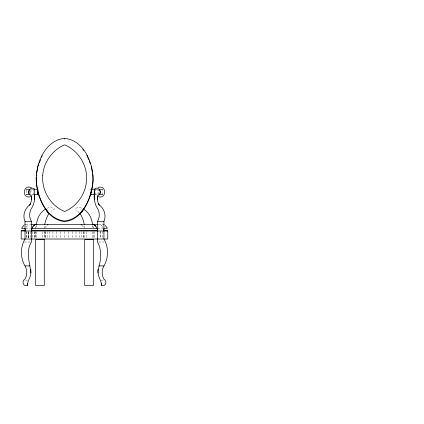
<?xml version="1.0" encoding="UTF-8"?>
<svg xmlns="http://www.w3.org/2000/svg" width="424" height="424" viewBox="0 0 424 424"><rect width="100%" height="100%" fill="white"/><g stroke="black" fill="none" stroke-linecap="round" stroke-linejoin="round"><path stroke-width="0.32" stroke-dasharray="2.12 1.59" d="M98.002 194.68L98.002 189.258M98.861 194.68L98.861 190.466M102.793 194.68L102.793 190.466M33.947 192.692L32.516 195.543M44.944 227.889L46.857 225.372M26.023 227.322L28.509 224.651M95.999 189.04C94.462 190.927 94.679 193.869 96.428 195.543M31.312 189.258L33.565 189.263M95.373 189.263L98.257 189.263M31.736 194.68L34.09 194.68M94.849 194.68L98.236 194.68M25.896 224.651L30.661 224.651M98.32 224.651L103.689 224.651M100.472 224.651L101.983 225.801M25.922 228.483L30.586 228.483M97.753 228.483L103.053 228.483M24.2 242.014L30.115 242.014M98.829 242.014L104.087 242.014M25.562 280.238L27.39 280.238M100.939 280.238L103.382 280.238M82.118 225.372L84.037 227.889M101.76 225.801L103.255 227.889L103.122 227.635M32.945 189.04L33.305 189.581M33.597 190.159L33.947 191.404M102.322 231.615L102.322 237.79M100.822 231.615L100.822 237.79M100.711 231.001L100.684 237.79M94.838 231.615L94.838 237.79M93.333 231.615L93.312 237.79M92.209 231.615L92.209 237.79M86.766 231.615L86.766 237.79M84.705 231.615L84.683 237.79M83.66 231.615L83.66 237.79M83.258 231.615L83.258 239.025M81.472 231.615L81.472 237.79M79.701 231.615L79.701 237.79M76.007 231.615L76.007 239.025M72.223 231.615L72.223 237.79M68.365 231.615L68.365 237.79M64.464 231.615L64.464 237.79M60.579 231.615L60.579 237.79M56.721 231.615L56.721 237.79M52.931 231.615L52.931 237.79M49.242 231.615L49.242 237.79M47.472 231.615L47.472 237.79M45.686 231.615L45.686 237.79M45.283 231.615L45.283 239.025M42.177 231.615L42.177 237.79M36.734 231.615L36.734 239.025M34.773 231.615L34.773 237.79M34.636 231.615L34.636 237.79M32.335 231.615L32.335 237.79M30.936 189.862L30.936 194.68M30.178 231.615L30.178 237.79M30.078 191.065L30.078 194.68M29.812 191.065L29.812 193.477M28.334 231.615L28.334 237.79M28.116 231.615L28.116 237.79M26.823 231.615L26.823 237.79M26.606 231.615L26.606 237.79M26.145 190.466L26.145 194.68M35.876 227.884A7.303 2.374 90 0 1 36.374 225.801M92.607 225.801A7.303 2.374 -90 0 1 93.105 227.884M79.182 212.652A13.86 13.86 0 0 0 77.539 211.147A30.353 30.353 0 0 0 75.732 209.843M92.925 226.003A40.036 40.036 0 0 1 93.211 228.494M84.477 225.971A31.339 31.339 0 0 1 84.689 228.483M75.795 208.242A8.21 8.21 0 0 1 82.033 208.242M35.78 228.494A40.036 40.036 0 0 1 36.061 226.003M44.297 228.483A31.339 31.339 0 0 1 44.515 225.971M46.953 208.242A8.21 8.21 0 0 1 54.606 208.99A30.353 30.353 0 0 0 51.447 211.147M35.653 231.615L35.653 237.779L35.653 231.615M44.282 231.615L44.282 237.779L44.282 231.615M28.254 237.79L28.254 231.615L28.228 237.79"/><path stroke-width="0.64" d="M91.033 194.68L91.033 191.516M91.033 190.387L91.033 189.258L94.859 189.263M94.303 194.68L94.303 189.258C98.273 184.869 103.588 194.213 97.515 195.639C97.144 198.713 97.35 202.174 99.147 204.803C104.145 208.529 106.588 215.509 103.933 221.365L103.922 239.025C108.973 247.505 108.602 258.619 103.403 266.94C101.58 270.788 101.787 275.489 103.933 279.162C106.557 280.301 106.557 284.44 103.933 285.58L101.32 285.58A5.978 4.224 -90 0 0 101.341 283.28C100.096 278.674 97.048 274.37 98.177 269.309C100.992 260.474 102.173 250.51 97.515 242.014L97.515 221.365C100.175 217.152 99.757 211.512 96.921 207.49C93.667 201.978 94.181 195.385 94.303 189.258M31.445 231.001L32.399 227.322L35.06 224.651L34.084 225.329M25.032 231.001L25.281 229.093M25.005 239.025C19.981 247.515 20.336 258.613 25.541 266.94C27.359 270.788 27.152 275.489 25.005 279.162C22.382 280.301 22.382 284.44 25.005 285.58L27.624 285.58C26.839 281.043 30.973 277.577 30.83 273.077C30.04 262.774 25.286 251.861 31.429 242.014L31.429 221.365C28.763 217.152 29.182 211.512 32.023 207.49C35.272 201.978 34.757 195.385 34.636 189.258C30.666 184.869 25.35 194.213 31.429 195.639C31.795 198.713 31.593 202.174 29.791 204.803C24.799 208.529 22.355 215.509 25.005 221.365L25.016 239.025M101.32 285.58L101.336 283.28M91.849 189.554L92.474 185.935A30.793 24.322 -83 0 0 92.649 173.893M36.766 172.822L37.906 166.346M90.651 194.372C86.978 206.795 78.71 220.268 64.618 221.561C49.746 220.189 41.706 205.502 37.906 192.57M41.531 157.293L42.172 155.661M38.149 165.742L38.881 163.918M39.368 162.699L40.582 159.657M21.884 227.889L23.802 225.372M32.404 227.322L32.743 226.782M36.263 224.762A40.036 40.036 0 0 1 38.722 216.351A21.205 21.205 0 0 1 45.543 208.99L48.946 213.664L48.749 213.945A13.86 13.86 0 0 0 47.35 216.351A31.339 31.339 0 0 0 44.695 224.725M33.56 225.801L34.026 225.372M80.136 213.807L83.613 209.106L80.237 213.945A13.86 13.86 0 0 1 81.636 216.351A31.339 31.339 0 0 1 84.291 224.725M34.53 224.99L35.065 224.651M47.366 224.99L47.901 224.651M30.915 196.625C21.502 199.757 22.578 183.417 31.493 187.763M98.029 187.477C106.848 184.366 106.848 199.731 98.029 196.625M64.618 138.42C48.05 139.719 38.791 157.293 36.766 172.059A30.941 24.438 83 0 0 36.263 176.384L36.263 180.772A30.941 24.438 83 0 0 36.766 185.171C39.003 200.239 47.446 219.139 64.618 220.952C81.79 219.139 90.238 200.239 92.474 185.171A30.941 24.438 -83 0 0 92.978 180.772L92.978 176.384A30.941 24.438 -83 0 0 92.474 172.059C90.45 157.288 81.191 139.719 64.618 138.42L64.618 139.03M26.145 189.258L30.078 189.258M33.947 189.258L37.683 189.258L37.609 191.828L38.69 194.68L34.598 194.68M98.861 189.258L102.793 189.258M26.145 194.68L30.078 194.68M94.345 194.68L90.248 194.68L91.33 191.828L91.261 189.258M98.861 194.68L102.793 194.68M25.005 221.365L31.429 221.365M97.515 221.365L103.933 221.365M24.841 224.651L25.292 224.651M31.063 224.651L97.918 224.651M103.689 224.651L104.14 224.651M21.645 228.483L25.318 228.483M31.869 228.483L97.112 228.483L97.536 231.001M103.663 228.483L107.336 228.483M21.237 230.359L25.08 230.359M31.466 230.359L97.515 230.359M103.896 230.359L107.738 230.359M107.765 231.001L21.2 231.001L21.2 239.025L107.744 239.025L107.744 231.001M25.005 265.917L29.987 265.917M98.956 265.917L103.933 265.917M94.897 225.329L93.911 224.651L95.856 226.273L97.112 228.483M81.079 224.651L81.615 224.99M93.921 224.651L94.451 224.99M83.443 208.99L84.143 209.472A21.205 21.205 0 0 1 90.264 216.351A40.036 40.036 0 0 1 92.729 224.762M48.946 213.685L45.543 208.99L48.188 212.641M94.955 225.372L95.85 226.273M105.178 225.372L107.097 227.889M82.77 149.465L83.512 150.494M87.927 157.834L88.653 159.657M89.141 160.876L90.36 163.918M86.851 155.115L87.71 157.293M38.414 194.68L37.609 192.56M103.7 229.093L103.949 231.001M91.33 166.346L92.474 172.822M37.386 189.554L36.766 185.935A30.793 24.322 83 0 1 36.257 177.147M37.911 189.258L37.911 194.68M27.624 285.58A5.978 4.224 -90 0 1 27.602 283.28M30.761 269.309A12.609 8.915 -90 0 1 30.83 273.077M34.636 194.839A15.964 11.289 90 0 1 34.551 199.593M29.399 194.256A3.853 3.853 0 0 1 29.399 189.602M30.109 204.368A5.448 5.093 0 0 1 29.431 205.205M30.592 203.409A5.523 5.258 0 0 1 30.247 204.14M31.524 196.423A10.886 7.696 90 0 1 31.514 199.577M98.108 273.077A12.609 8.915 -90 0 1 98.177 269.309M94.393 199.593A15.964 11.289 -90 0 1 94.303 194.839M99.539 189.602A3.853 3.853 0 0 1 99.539 194.256M99.508 205.205A5.448 5.093 0 0 1 98.834 204.368M98.691 204.14A5.523 5.258 0 0 1 98.347 203.409M97.43 199.577A10.886 7.696 -90 0 1 97.414 196.423M92.088 224.656A7.303 2.374 -90 0 1 92.273 224.99M36.708 224.99A7.303 2.374 90 0 1 36.893 224.656M36.337 176.055A30.793 24.322 83 0 1 36.591 173.893M42.718 175.478L42.649 179.341A28.673 22.647 83 0 0 44.552 189.724C46.529 195.528 49.974 200.791 54.431 204.999A35.907 35.441 54.4 0 0 63.377 210.951L64.618 211.465L65.863 210.956A35.907 35.441 -54.4 0 0 74.804 204.999C79.262 200.791 82.707 195.528 84.683 189.724A28.673 22.647 -83 0 0 86.586 179.341C87.286 164.724 78.058 150.467 64.618 144.812C52.417 149.99 43.561 162.212 42.718 175.478M44.282 239.629L35.653 239.629L35.653 285.58L44.282 285.58L44.282 239.629M93.333 239.629L84.705 239.629L84.705 285.58L93.333 285.58L93.333 239.629"/></g></svg>
